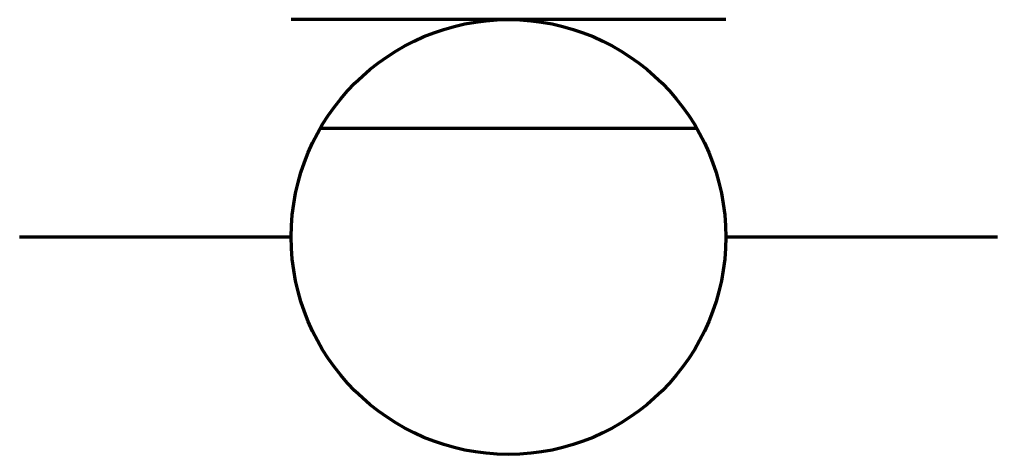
# Model space of a CAD drawing. Header units: millimetres. Extents: x 0 to 18, y -4 to 4.
import ezdxf

# ---------------------------------------------------------------- set-up
doc = ezdxf.new("R2010")
doc.units = ezdxf.units.MM
doc.layers.get('0').update_dxf_attribs({"linetype": 'CONTINUOUS', "lineweight": 0})

msp = doc.modelspace()

# ---------------------------------------------------------------- linework, layer by layer
at = {"color": 7, "linetype": 'CONTINUOUS', "lineweight": 70}
for p, q in [((13, 4), (5, 4)), ((5.536, 2), (12.464, 2)), ((5, 0), (0, 0)), ((18, 0), (13, 0))]:
    msp.add_line(p, q, dxfattribs=at)
msp.add_circle((9, 0), 4, dxfattribs=at)

doc.saveas('drawing.dxf')
